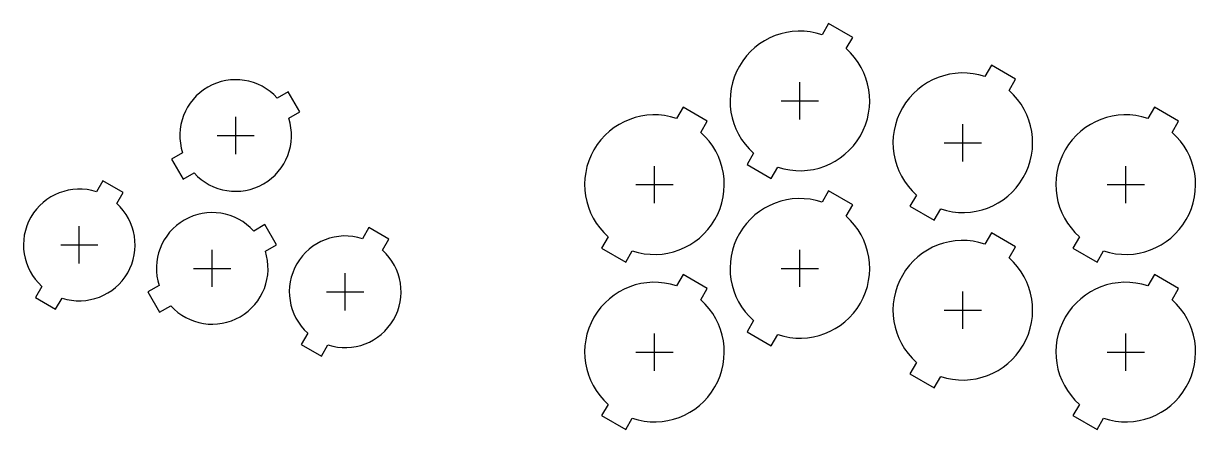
# Model space of a CAD drawing. Header units: millimetres. Extents: x -41 to 211, y -35 to 53.
import ezdxf

# ---------------------------------------------------------------- set-up
doc = ezdxf.new("R2010")
doc.units = ezdxf.units.MM
for name, color, linetype in [('BUTTONS_24', 1, 'Continuous'), ('BUTTONS_30', 5, 'Continuous'), ('REFERENCE', 8, 'Continuous')]:
    doc.layers.add(name, color=color, linetype=linetype)

msp = doc.modelspace()

# ---------------------------------------------------------------- linework, layer by layer
at = {"layer": 'BUTTONS_24'}
for points in [[(13.95, 36.59, 0.809427), (-6.38, 24.86), (-8.77, 23.47), (-6.27, 19.14), (-3.88, 20.53, 0.809427), (16.45, 32.26), (18.84, 33.64), (16.34, 37.97)], [(-24.86, 16.45, 0.809427), (-36.59, -3.88), (-37.97, -6.27), (-33.64, -8.77), (-32.26, -6.38, 0.809427), (-20.53, 13.95), (-19.14, 16.34), (-23.47, 18.84)], [(8.91, 8.03, 0.809427), (-11.41, -3.7), (-13.81, -5.08), (-11.31, -9.42), (-8.91, -8.03, 0.809427), (11.41, 3.7), (13.81, 5.08), (11.31, 9.42)], [(32.26, 6.38, 0.809427), (20.53, -13.95), (19.14, -16.34), (23.47, -18.84), (24.86, -16.45, 0.809427), (36.59, 3.88), (37.97, 6.27), (33.64, 8.77)]]:
    msp.add_lwpolyline(points, format="xyb", close=True, dxfattribs=at)
at = {"layer": 'BUTTONS_30'}
for points in [[(131, 50.23, 0.816497), (116.3, 24.77), (114.9, 22.34), (120.1, 19.34), (121.5, 21.77, 0.816497), (136.2, 47.23), (137.6, 49.66), (132.4, 52.66)], [(166, 41.23, 0.816497), (151.3, 15.77), (149.9, 13.34), (155.1, 10.34), (156.5, 12.77, 0.816497), (171.2, 38.23), (172.6, 40.66), (167.4, 43.66)], [(99.75, 32.23, 0.816497), (85.05, 6.77), (83.65, 4.34), (88.85, 1.34), (90.25, 3.77, 0.816497), (104.95, 29.23), (106.35, 31.66), (101.15, 34.66)], [(201, 32.23, 0.816497), (186.3, 6.77), (184.9, 4.34), (190.1, 1.34), (191.5, 3.77, 0.816497), (206.2, 29.23), (207.6, 31.66), (202.4, 34.66)], [(131, 14.23, 0.816497), (116.3, -11.23), (114.9, -13.66), (120.1, -16.66), (121.5, -14.23, 0.816497), (136.2, 11.23), (137.6, 13.66), (132.4, 16.66)], [(166, 5.23, 0.816497), (151.3, -20.23), (149.9, -22.66), (155.1, -25.66), (156.5, -23.23, 0.816497), (171.2, 2.23), (172.6, 4.66), (167.4, 7.66)], [(99.75, -3.77, 0.816497), (85.05, -29.23), (83.65, -31.66), (88.85, -34.66), (90.25, -32.23, 0.816497), (104.95, -6.77), (106.35, -4.34), (101.15, -1.34)], [(201, -3.77, 0.816497), (186.3, -29.23), (184.9, -31.66), (190.1, -34.66), (191.5, -32.23, 0.816497), (206.2, -6.77), (207.6, -4.34), (202.4, -1.34)]]:
    msp.add_lwpolyline(points, format="xyb", close=True, dxfattribs=at)
at = {"layer": 'REFERENCE'}
for p, q in [((126.25, 32), (126.25, 40)), ((122.25, 36), (130.25, 36)), ((5.04, 24.56), (5.04, 32.56)), ((161.25, 23), (161.25, 31)), ((1.04, 28.56), (9.04, 28.56)), ((157.25, 27), (165.25, 27)), ((95, 14), (95, 22)), ((196.25, 14), (196.25, 22)), ((91, 18), (99, 18)), ((192.25, 18), (200.25, 18)), ((-28.56, 1.04), (-28.56, 9.04)), ((-32.56, 5.04), (-24.56, 5.04)), ((0, -4), (0, 4)), ((126.25, -4), (126.25, 4)), ((-4, 0), (4, 0)), ((122.25, 0), (130.25, 0)), ((28.56, -9.04), (28.56, -1.04)), ((24.56, -5.04), (32.56, -5.04)), ((161.25, -13), (161.25, -5)), ((157.25, -9), (165.25, -9)), ((95, -22), (95, -14)), ((196.25, -22), (196.25, -14)), ((91, -18), (99, -18)), ((192.25, -18), (200.25, -18))]:
    msp.add_line(p, q, dxfattribs=at)

doc.saveas('drawing.dxf')
